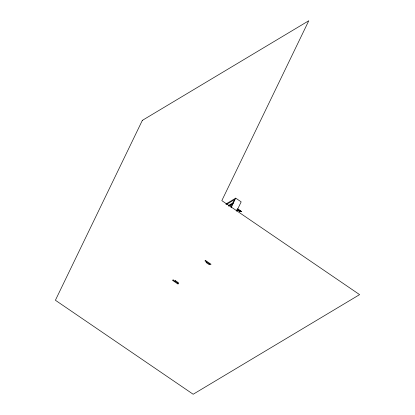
<?xml version="1.0" encoding="UTF-8"?>
<svg xmlns="http://www.w3.org/2000/svg" width="415" height="415" viewBox="0 0 415 415"><rect width="100%" height="100%" fill="white"/><g stroke="black" fill="none" stroke-linecap="round" stroke-linejoin="round"><path stroke-width="0.62" d="M174.886 281.137L175.628 280.566M230.896 207.189L234.563 199.599L226.341 204.522M231.212 207.469L235.72 198.147L241.177 201.866L236.669 211.194M237.058 209.642L241.11 211.531L240.596 211.136M237.001 209.855L240.56 211.38L237.001 210.073M225.796 204.081L235.72 198.147M228.655 205.389L233.583 202.437M228.634 206.167L232.991 203.558M229.142 205.892L232.95 203.615M206.691 262.098L206.058 262.477L209.036 264.505L209.668 264.127M177.864 283.165L178.497 282.786L175.519 280.753M240.565 211.391L241.203 211.308L237.712 208.89M241.115 211.401L240.627 211.188M237.058 209.86L241.027 211.681L240.477 211.567M240.69 211.489L240.804 211.51M237.499 209.015L240.985 211.147M237.411 209.196L240.508 211.308M142.355 120.371L55.397 300.252L193.172 394.25L359.603 294.629L221.828 200.627L308.781 20.75L142.355 120.371M173.128 279.933L172.495 280.312L177.952 284.036L178.585 283.658L173.128 279.933M205.565 260.516L204.932 260.895L210.389 264.62L211.022 264.241L205.565 260.516"/></g></svg>
